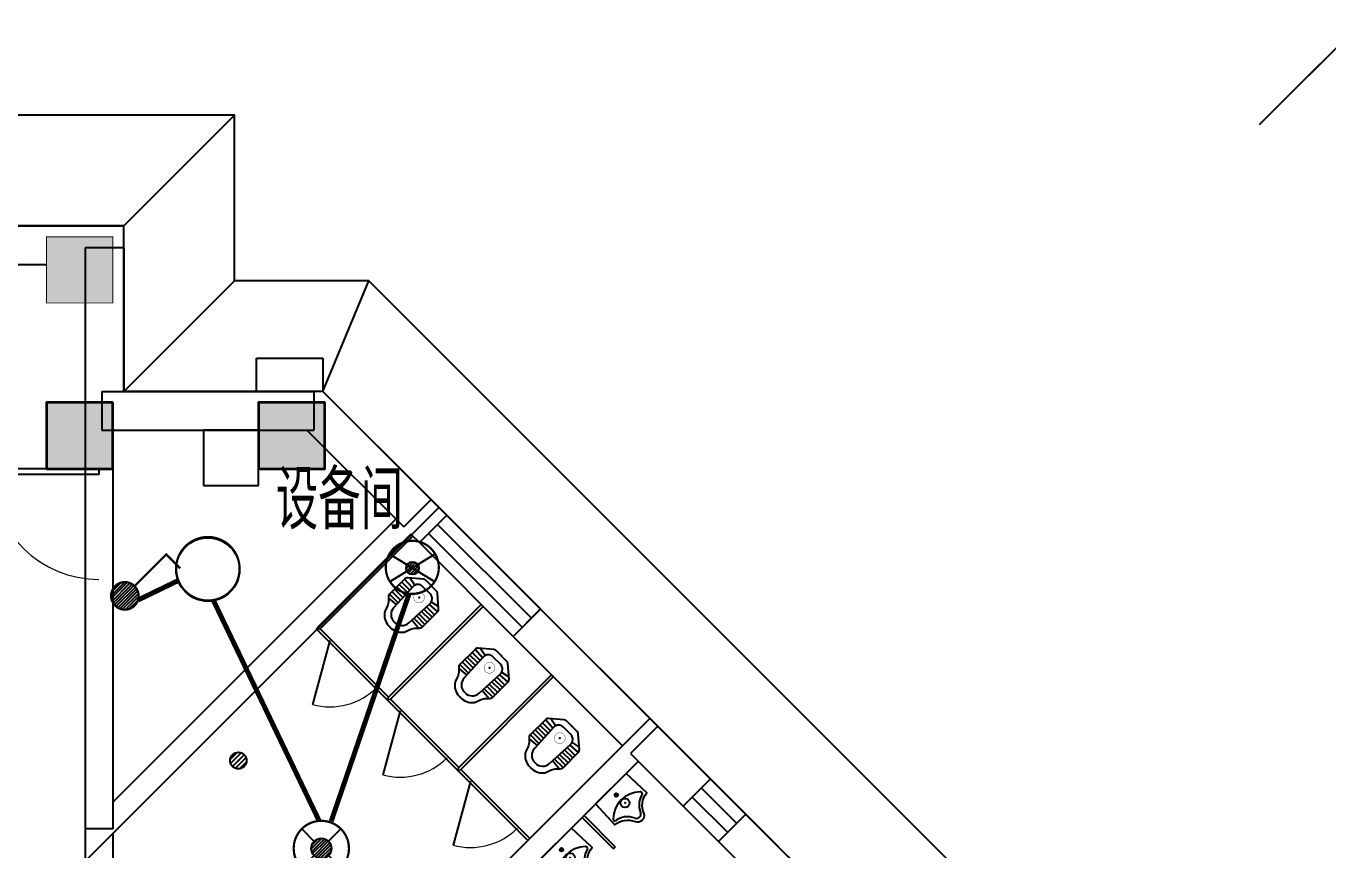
# Model space of a CAD drawing. Extents: x 815029915 to 815825525, y 579155098 to 579748855.
# Drawn here: x 815352839 to 815364617, y 579587735 to 579595190 of the extents above; entities that cross this region are included whole.
import ezdxf

# ---------------------------------------------------------------- set-up
doc = ezdxf.new("R2010")
doc.units = 0
doc.header["$LTSCALE"] = 100
doc.header["$MEASUREMENT"] = 0
for name, color, linetype in [('AXIS', 3, 'Continuous'), ('COLUMN', 9, 'Continuous'), ('DOOR_FIRE', 4, 'Continuous'), ('E-TEXT-PLAN-DER', 7, 'Continuous'), ('GROUND', 2, 'Continuous'), ('LATRINE', 6, 'Continuous'), ('LVTRY', 6, 'Continuous'), ('SPACE', 7, 'Continuous'), ('WALL', 9, 'Continuous'), ('WINDOW', 4, 'Continuous'), ('zm', 1, 'Continuous'), ('电-强电平面-线缆', 3, 'Continuous'), ('设备-动力', 3, 'Continuous'), ('设备-照明', 3, 'Continuous')]:
    doc.layers.add(name, color=color, linetype=linetype)
doc.layers.add('柱填充', color=9, linetype='Continuous', lineweight=18)
doc.layers.add('砼柱', color=2, linetype='Continuous', lineweight=35)
doc.styles.add('_TCH_DIM_T3', font='SIMPLEX', dxfattribs={"width": 0.705882, "bigfont": 'GBCBIG'})
doc.styles.add('_TCH_SPACE', font='SIMPLEX', dxfattribs={"height": 5, "bigfont": 'GBCBIG'})
doc.styles.add('_TEL_DIM', font='txt.shx', dxfattribs={"width": 0.6, "height": 3.5, "bigfont": 'hztxt.shx'})
doc.styles.add('IDQSTYLE', font='txt.shx', dxfattribs={"width": 0.7, "bigfont": 'hztxt.shx'})
doc.dimstyles.new('_TCH_ARCH-100', dxfattribs={"dimscale": 100, "dimtxt": 2.975, "dimasz": 1, "dimexe": 2.5, "dimexo": 3, "dimgap": 1, "dimtad": 1, "dimdec": 0, "dimzin": 0, "dimdsep": 46, "dimtxsty": '_TCH_DIM_T3', "dimblk": 'ARCHTICK', "dimcen": 0.09, "dimclrt": 7, "dimazin": 2, "dimtfac": 1, "dimtdec": 0, "dimtix": 1, "dimtmove": 2, "dimatfit": 3, "dimfxl": 0, "dimtolj": 1, "dimtzin": 0, "dimarcsym": 0})

# ---------------------------------------------------------------- blocks, each defined once
blk = doc.blocks.new('*X34')
at = {"color": 0, "linetype": 'Continuous'}
for p, q in [((292.89, 135.63), (293.52, 136.26)), ((292.95, 135.41), (293.73, 136.19)), ((293, 136.02), (293.13, 136.15)), ((293.08, 135.25), (293.89, 136.07)), ((293.25, 135.14), (294, 135.89)), ((293.49, 135.1), (294.04, 135.65))]:
    blk.add_line(p, q, dxfattribs=at)
blk = doc.blocks.new('HC000703')
at = {"color": 0, "linetype": 'Continuous', "const_width": 0.2}
blk.add_lwpolyline([(-2.4, 0.06, 1), (2.4, 0.06, 1)], format="xyb", close=True, dxfattribs=at)
for points in [[(-2.07, 1.27), (2.02, -1.23)], [(2.07, 1.27), (-2.02, -1.23)]]:
    blk.add_lwpolyline(points, dxfattribs=at)
at = {"color": 0, "linetype": 'Continuous'}
blk.add_circle((0.02, -0.01), 0.58, dxfattribs=at)
blk.add_arc((0, 0.06), 2.4, 224.6186, 315.1352, dxfattribs=at)
blk.add_blockref('*X34', (-293.44, -135.69), dxfattribs=at)
at = {"layer": 'E-TEXT-PLAN-DER', "color": 0, "style": 'IDQSTYLE', "width": 0.7}
blk.add_attdef('PSFHATT', (4.4, -2.34), '', height=2.5, dxfattribs=at)
blk = doc.blocks.new('*X32')
at = {"color": 0, "linetype": 'Continuous'}
for p, q in [((279.94, 223.09), (280.9, 224.05)), ((279.99, 222.85), (281.14, 224)), ((279.99, 223.42), (280.57, 224)), ((280.07, 222.66), (281.33, 223.91)), ((280.2, 222.5), (281.49, 223.79)), ((280.35, 222.37), (281.62, 223.64)), ((280.54, 222.27), (281.71, 223.45)), ((280.77, 222.22), (281.77, 223.22)), ((281.08, 222.24), (281.74, 222.91))]:
    blk.add_line(p, q, dxfattribs=at)
blk = doc.blocks.new('HC000061')
at = {"color": 0, "linetype": 'Continuous'}
for p, q in [((-0.66, 0.64), (-1.77, 1.76)), ((1.77, 1.77), (0.65, 0.65)), ((-0.66, -0.64), (-1.77, -1.76)), ((0.65, -0.65), (1.77, -1.77))]:
    blk.add_line(p, q, dxfattribs=at)
at = {"color": 0, "linetype": 'Continuous', "const_width": 0.2}
blk.add_lwpolyline([(1.77, -1.77, 0.198912), (2.5, 0, 0.198912), (1.77, 1.77, 0.198912), (0, 2.5, 0.198912), (-1.77, 1.77, 0.198912), (-2.5, 0, 0.198912), (-1.77, -1.77, 0.198912), (0, -2.5, 0.198912)], format="xyb", close=True, dxfattribs=at)
at = {"color": 0, "linetype": 'Continuous'}
blk.add_circle((0, 0), 0.915, dxfattribs=at)
blk.add_blockref('*X32', (-280.86, -223.13), dxfattribs=at)
at = {"layer": 'E-TEXT-PLAN-DER', "color": 0, "style": 'IDQSTYLE', "width": 0.7}
blk.add_attdef('PSFHATT', (4.5, -2.5), '', height=2.5, dxfattribs=at)
blk = doc.blocks.new('$TCHSYS$WIN2D')
for p, q in [((-0.5, 0.5), (0.5, 0.5)), ((-0.5, 0.5), (-0.5, -0.5)), ((0.5, 0.5), (0.5, -0.5)), ((0.5, 0.1667), (-0.5, 0.1667)), ((0.5, -0.1667), (-0.5, -0.1667)), ((-0.5, -0.5), (0.5, -0.5))]:
    blk.add_line(p, q)
blk = doc.blocks.new('$lvtry$00000171')
for p, q in [((-74, 11), (-11, 74)), ((-70, -27), (27, 70)), ((-53, -53), (53, 53)), ((-27, -70), (70, 27)), ((11, -74), (74, -11))]:
    blk.add_line(p, q)
blk.add_circle((0, 0), 75)
blk.add_point((0, 0))
blk = doc.blocks.new('$lvtry$00000227')
at = {"color": 0}
blk.add_line((-181, -234), (-181, -234), dxfattribs=at)
blk.add_lwpolyline([(53, -374, -0.307493), (205, -257), (195, 0), (-195, 0), (-205, -256, -0.265776), (-54, -366, 0.591279)], format="xyb", close=True, dxfattribs=at)
for centre, radius in [((-6, -75), 15.8), ((-1, -182), 40.3)]:
    blk.add_circle(centre, radius, dxfattribs=at)
for centre, radius, start, end in [((-161, -223), 22.7, 134.5857, 206.4573), ((-200, -412), 179, 22.2984, 83.8043), ((-5, -382), 245, 45.4143, 134.5857), ((153, -222), 20.3, 314.5857, 45.4143), ((1, -326), 39.6, 206.4354, 337.7034), ((199, -407), 174, 100.5676, 157.7034)]:
    blk.add_arc(centre, radius, start, end, dxfattribs=at)
for p in [(-6, -75), (-1, -182)]:
    blk.add_point(p, dxfattribs=at)
blk = doc.blocks.new('$TCHSYS$APDOOR2D')
blk.add_line((0.5, 0), (0, 0.866))
at = {"lineweight": 13}
blk.add_arc((0.5, 0), 1, 120, 180, dxfattribs=at)
blk = doc.blocks.new('$lvtry$00000205')
at = {"color": 0}
for p, q in [((-106, -103, 0), (-182, -88, 0)), ((48, -60, 0), (-48, -60, 0)), ((106, -103, 0), (182, -88, 0)), ((-109, -134, 0), (-210, -128, 0)), ((-107, -166, 0), (-210, -166, 0)), ((-106, -197, 0), (-210, -197, 0)), ((-104, -227, 0), (-210, -227, 0)), ((-109, -124, 0), (-97, -382, 0)), ((97, -382, 0), (109, -124, 0)), ((104, -227, 0), (210, -227, 0)), ((106, -197, 0), (210, -197, 0)), ((107, -166, 0), (210, -166, 0)), ((109, -134, 0), (210, -128, 0)), ((-103, -258, 0), (-210, -258, 0)), ((-101, -289, 0), (-210, -289, 0)), ((-100, -320, 0), (-210, -320, 0)), ((-191, -354, 0), (-99, -345, 0)), ((191, -354, 0), (99, -345, 0)), ((100, -320, 0), (210, -320, 0)), ((101, -289, 0), (210, -289, 0)), ((103, -258, 0), (210, -258, 0)), ((-4, -470, 0), (4, -470, 0))]:
    blk.add_line(p, q, dxfattribs=at)
at = {"color": 0, "elevation": 0}
blk.add_lwpolyline([(184, -360, -0.046574), (191, -354, 0.248797), (210, -318), (210, -128, 0.218491), (198, -101), (90, -9, 0.179479), (67, 0), (-67, 0, 0.179479), (-90, -9), (-198, -101, 0.218491), (-210, -128), (-210, -318, 0.248797), (-191, -354, -0.046574), (-184, -360, -0.139709), (-135, -448, 0.12003), (-120, -477, 0.218108), (-4, -530), (4, -530, 0.218108), (120, -477, 0.12003), (135, -448, -0.139709)], format="xyb", close=True, dxfattribs=at)
at = {"color": 0, "const_width": 3, "elevation": 0}
blk.add_lwpolyline([(49, -153, 1), (-49, -153, 1)], format="xyb", close=True, dxfattribs=at)
at = {"color": 0}
for centre, radius, start, end in [((-48, -121, 0), 61, 90, 182.693), ((48, -121, 0), 61, 357.307, 90), ((-4, -377, 0), 92.8, 182.693, 270), ((4, -377, 0), 92.8, 270, 357.307)]:
    blk.add_arc(centre, radius, start, end, dxfattribs=at)
for p in [(0, 0), (0, -153, 0)]:
    blk.add_point(p, dxfattribs=at)
blk = doc.blocks.new('$DorLib2D$00000001')
for p, q in [((0.45, 0.975), (0.5, 0.975)), ((0.45, 0), (0.45, 0.975)), ((0.5, 0), (0.5, 0.975)), ((0.5, 0), (0.45, 0))]:
    blk.add_line(p, q)
at = {"lineweight": 13}
blk.add_arc((0.475, 0), 0.975, 91.4693, 180, dxfattribs=at)
blk = doc.blocks.new('HC002037132031')
at = {"color": 0, "const_width": 0.2}
blk.add_lwpolyline([(-2.87, 0, 0.979319), (2.87, 0, 1.024784), (-2.87, 0, 0.915067)], format="xyb", dxfattribs=at)
at = {"color": 0}
blk.add_circle((0, 0), 2.87, dxfattribs=at)
for p in [(0, 2.87), (-2.87, 0), (2.87, 0)]:
    blk.add_point(p, dxfattribs=at)
at = {"color": 0, "style": '_TEL_DIM', "width": 0.7}
blk.add_attdef('PSFHATT', (2.99, -2.91), '', height=0.025, dxfattribs=at)
blk = doc.blocks.new('*X19')
at = {"color": 0, "linetype": 'Continuous'}
for p, q in [((262, 135.85), (263.24, 137.09)), ((262.02, 135.59), (263.5, 137.07)), ((262.05, 136.18), (262.91, 137.04)), ((262.09, 135.37), (263.71, 137)), ((262.18, 135.19), (263.9, 136.91)), ((262.3, 135.02), (264.07, 136.79)), ((262.44, 134.88), (264.21, 136.64)), ((262.61, 134.77), (264.32, 136.48)), ((262.8, 134.67), (264.42, 136.29)), ((263.02, 134.61), (264.48, 136.07)), ((263.28, 134.59), (264.5, 135.8)), ((263.62, 134.65), (264.44, 135.46))]:
    blk.add_line(p, q, dxfattribs=at)
blk = doc.blocks.new('HC000097')
at = {"color": 0, "linetype": 'Continuous', "const_width": 0.2}
blk.add_lwpolyline([(0.88, 2.13), (3.75, 5), (5, 3.75)], dxfattribs=at)
blk.add_lwpolyline([(0.88, 0.37, 0.198912), (1.25, 1.25, 0.198912), (0.88, 2.13, 0.198912), (0, 2.5, 0.198912), (-0.88, 2.13, 0.198912), (-1.25, 1.25, 0.198912), (-0.88, 0.37, 0.198912), (0, 0, 0.198912)], format="xyb", close=True, dxfattribs=at)
at = {"color": 0, "linetype": 'Continuous'}
blk.add_blockref('*X19', (-263.25, -134.59), dxfattribs=at)
at = {"layer": 'E-TEXT-PLAN-DER', "color": 0, "style": 'IDQSTYLE', "width": 0.7}
blk.add_attdef('PSFHATT', (7, 0), '', height=2.5, dxfattribs=at)
blk = doc.blocks.new('_ArchTick')
at = {"color": 0, "linetype": 'ByBlock', "const_width": 0.4}
blk.add_lwpolyline([(-0.5, -0.5), (0.5, 0.5)], dxfattribs=at)
blk = doc.blocks.new('*D291')
at = {"layer": 'AXIS', "color": 0, "lineweight": -2, "transparency": 16777216}
for p, q in [((815361241, 579597482), (815363539, 579599780)), ((815363362, 579599603), (815400839, 579562127)), ((815398718, 579560005), (815401016, 579562303))]:
    blk.add_line(p, q, dxfattribs=at)
at = {"layer": 'Defpoints', "color": 0, "transparency": 16777216}
for p in [(815361029, 579597270), (815400839, 579562127), (815398505, 579559793)]:
    blk.add_point(p, dxfattribs=at)
at = {"layer": 'AXIS', "color": 0, "lineweight": -2, "transparency": 16777216, "xscale": 100, "yscale": 100, "zscale": 100}
for p, rotation in [((815363362, 579599603), 135.0000000001822), ((815400839, 579562127), 315.0000000001822)]:
    blk.add_blockref('_ArchTick', p, dxfattribs=dict(at, rotation=rotation))
at = {"layer": 'AXIS', "color": 7, "transparency": 16777216, "insert": (815382276, 579581041), "char_height": 297.5, "attachment_point": 5, "rotation": 315, "style": '_TCH_DIM_T3'}
blk.add_mtext('\\A1;53000', dxfattribs=at)
blk = doc.blocks.new('*D293')
at = {"layer": 'AXIS', "color": 0, "lineweight": -2, "transparency": 16777216}
for p, q in [((815362160, 579596563), (815363892, 579598295)), ((815363716, 579598118), (815365766, 579596068)), ((815364211, 579594512), (815365943, 579596245))]:
    blk.add_line(p, q, dxfattribs=at)
at = {"layer": 'Defpoints', "color": 0, "transparency": 16777216}
for p in [(815361948, 579596351), (815365766, 579596068), (815363999, 579594300)]:
    blk.add_point(p, dxfattribs=at)
at = {"layer": 'AXIS', "color": 0, "lineweight": -2, "transparency": 16777216, "xscale": 100, "yscale": 100, "zscale": 100}
for p, rotation in [((815363716, 579598118), 135), ((815365766, 579596068), 315)]:
    blk.add_blockref('_ArchTick', p, dxfattribs=dict(at, rotation=rotation))
at = {"layer": 'AXIS', "color": 7, "transparency": 16777216, "insert": (815364917, 579597269), "char_height": 297.5, "attachment_point": 5, "rotation": 315, "style": '_TCH_DIM_T3'}
blk.add_mtext('\\A1;2900', dxfattribs=at)
blk = doc.blocks.new('*D294')
at = {"layer": 'AXIS', "color": 0, "lineweight": -2, "transparency": 16777216}
for p, q in [((815364211, 579594512), (815365943, 579596245)), ((815365766, 579596068), (815367039, 579594795)), ((815365483, 579593239), (815367216, 579594972))]:
    blk.add_line(p, q, dxfattribs=at)
at = {"layer": 'Defpoints', "color": 0, "transparency": 16777216}
for p in [(815367039, 579594795), (815363999, 579594300), (815365271, 579593027)]:
    blk.add_point(p, dxfattribs=at)
at = {"layer": 'AXIS', "color": 0, "lineweight": -2, "transparency": 16777216, "xscale": 100, "yscale": 100, "zscale": 100}
for p, rotation in [((815365766, 579596068), 135), ((815367039, 579594795), 315)]:
    blk.add_blockref('_ArchTick', p, dxfattribs=dict(at, rotation=rotation))
at = {"layer": 'AXIS', "color": 7, "transparency": 16777216, "insert": (815366579, 579595607), "char_height": 297.5, "attachment_point": 5, "rotation": 315, "style": '_TCH_DIM_T3'}
blk.add_mtext('\\A1;1800', dxfattribs=at)

msp = doc.modelspace()

# ---------------------------------------------------------------- hatches: boundary and pattern name
at = {"layer": 'zm'}
msp.add_hatch(color=1, dxfattribs=at).paths.add_polyline_path([(815353623.5, 579593283.7), (815353023.5, 579593283.7), (815353023.5, 579592683.7), (815353623.5, 579592683.7)])
at = {"layer": '柱填充', "lineweight": 18}
for points in [[(815353623.5, 579591783.7), (815353023.5, 579591783.7), (815353023.5, 579591183.7), (815353623.5, 579591183.7)], [(815355543.5, 579591783.7), (815354943.5, 579591783.7), (815354943.5, 579591183.7), (815355543.5, 579591183.7)]]:
    msp.add_hatch(color=250, dxfattribs=at).paths.add_polyline_path(points)

# ---------------------------------------------------------------- linework, layer by layer
for p, q in [((815353723.5, 579593383.7), (815338423.5, 579593383.7)), ((815353723.5, 579591883.7), (815353723.5, 579593383.7)), ((815354925.4, 579591883.7), (815354925.4, 579592183.7)), ((815354925.4, 579592183.7), (815355525.4, 579592183.7)), ((815355525.4, 579592183.7), (815355525.4, 579591883.7)), ((815355525.4, 579591883.7), (815353723.5, 579591883.7)), ((815363927.9, 579583481.2), (815355525.4, 579591883.7)), ((815354943.5, 579591533.7), (815354443.5, 579591533.7)), ((815354443.5, 579591533.7), (815354443.5, 579591033.7)), ((815354943.5, 579591033.7), (815354943.5, 579591533.7)), ((815354443.5, 579591033.7), (815354943.5, 579591033.7))]:
    msp.add_line(p, q)
at = {"layer": 'AXIS'}
msp.add_line((815363998.6, 579594300), (815366827, 579597128.4), dxfattribs=at)
at = {"layer": 'COLUMN'}
for points in [[(815353023.5, 579591183.7), (815353623.5, 579591183.7), (815353623.5, 579591783.7), (815353023.5, 579591783.7)], [(815354943.5, 579591183.7), (815355543.5, 579591183.7), (815355543.5, 579591783.7), (815354943.5, 579591783.7)]]:
    msp.add_lwpolyline(points, close=True, dxfattribs=at)
at = {"layer": 'DOOR_FIRE'}
for p, q in [((815353373.5, 579591183.7), (815353373.5, 579590183.7)), ((815353623.5, 579591183.7), (815353623.5, 579590183.7))]:
    msp.add_line(p, q, dxfattribs=at)
at = {"layer": 'GROUND'}
for p, q in [((815353723.5, 579593383.7), (815354723.5, 579594383.7)), ((815353723.5, 579591883.7), (815354723.5, 579592883.7)), ((815355525.4, 579591883.7), (815355939.6, 579592883.7))]:
    msp.add_line(p, q, dxfattribs=at)
for points in [[(815354723.5, 579569283.7), (815354723.5, 579573310.9), (815373898.1, 579554136.3), (815371564.6, 579551802.8), (815381746.9, 579541620.5), (815391929.3, 579551802.8), (815387898.8, 579555833.4), (815394050.6, 579561985.2), (815367534.1, 579588501.7), (815363927.9, 579584895.4), (815355939.6, 579592883.7), (815354723.5, 579592883.7), (815354723.5, 579594383.7), (815339423.5, 579594383.7)], [(815353723.5, 579569283.7), (815353723.5, 579575725.1), (815375312.3, 579554136.3), (815372978.8, 579551802.8), (815381746.9, 579543034.7), (815390515.1, 579551802.8), (815386484.6, 579555833.4), (815392636.4, 579561985.2), (815367534.1, 579587087.5), (815363927.9, 579583481.2), (815355525.4, 579591883.7), (815353723.5, 579591883.7), (815353723.5, 579593383.7), (815338423.5, 579593383.7)]]:
    msp.add_lwpolyline(points, dxfattribs=at)
at = {"layer": 'LATRINE'}
for p, q in [((815356320.8, 579590593.4), (815355472.2, 579589744.8)), ((815356338.4, 579590575.7), (815355489.9, 579589727.1)), ((815356338.4, 579590575.7), (815356320.8, 579590593.4)), ((815356957, 579589957.1), (815356108.5, 579589108.6)), ((815356974.7, 579589939.4), (815356126.2, 579589090.9)), ((815356974.7, 579589939.4), (815356957, 579589957.1)), ((815355489.9, 579589727.1), (815355472.2, 579589744.8)), ((815356108.5, 579589090.9), (815355463.4, 579589736)), ((815356117.3, 579589117.4), (815355498.7, 579589736)), ((815357593.3, 579589320.8), (815356744.7, 579588472.3)), ((815357610.9, 579589303.2), (815356762.4, 579588454.6)), ((815357610.9, 579589303.2), (815357593.3, 579589320.8)), ((815356744.7, 579588454.6), (815356099.6, 579589099.7)), ((815356126.2, 579589090.9), (815356108.5, 579589108.6)), ((815356753.6, 579588481.1), (815356135, 579589099.7)), ((815357378.3, 579587821.1), (815356735.9, 579588463.5)), ((815356762.4, 579588454.6), (815356744.7, 579588472.3)), ((815357396, 579587838.8), (815356771.3, 579588463.5)), ((815357869.3, 579588029.2), (815358152.1, 579587746.4)), ((815357886.9, 579588046.9), (815358169.8, 579587764.1)), ((815358169.8, 579587764.1), (815358152.1, 579587746.4))]:
    msp.add_line(p, q, dxfattribs=at)
at = {"layer": 'WALL'}
for p, q in [((815352323.7, 579593383.7), (815353723.5, 579593383.7)), ((815353373.5, 579593183.7), (815353373.5, 579591683.7)), ((815353723.5, 579593183.7), (815353723.5, 579591883.7)), ((815352323.7, 579593033.7), (815353023.5, 579593033.7)), ((815353373.5, 579591883.7), (815353373.5, 579587926.1)), ((815353523.5, 579591883.7), (815355442.6, 579591883.7)), ((815353523.5, 579591883.7), (815353523.5, 579591533.7)), ((815355442.6, 579591883.7), (815355442.6, 579591533.7)), ((815355525.4, 579591883.7), (815356503.2, 579590905.8)), ((815353523.5, 579591533.7), (815355442.6, 579591533.7)), ((815353623.5, 579591533.7), (815353623.5, 579587926.1)), ((815355380.4, 579591533.7), (815356255.7, 579590658.4)), ((815356573.9, 579590835.1), (815353373.5, 579587634.7)), ((815356503.2, 579590905.8), (815356255.7, 579590658.4)), ((815356503.2, 579590905.8), (815356645.1, 579590764)), ((815356185, 579590729.1), (815353623.5, 579588167.5)), ((815356326.5, 579590587.7), (815356397.6, 579590516.5)), ((815357493.6, 579589915.4), (815358553.8, 579588855.2)), ((815357246.1, 579589668), (815358235.6, 579588678.5)), ((815358483.1, 579588926), (815356680.1, 579587122.9)), ((815358553.8, 579588855.2), (815358306.4, 579588607.8)), ((815358553.8, 579588855.2), (815359031.1, 579588377.9)), ((815358306.4, 579588607.8), (815358783.6, 579588130.5)), ((815358377.1, 579588537), (815356963, 579587122.9)), ((815359349.3, 579588059.7), (815360657.5, 579586751.6)), ((815353373.5, 579587926.1), (815353373.5, 579587483.7)), ((815353623.5, 579587926.1), (815353373.5, 579587926.1)), ((815353623.5, 579587884.7), (815353623.5, 579587483.7)), ((815359101.8, 579587812.3), (815359367.5, 579587546.6))]:
    msp.add_line(p, q, dxfattribs=at)
for points in [[(815356645.1, 579590764), (815356397.6, 579590516.5)], [(815357493.6, 579589915.4), (815357246.1, 579589668)], [(815359031.1, 579588377.9), (815358783.6, 579588130.5)], [(815359349.3, 579588059.7), (815359101.8, 579587812.3)]]:
    msp.add_lwpolyline(points, dxfattribs=at)
at = {"layer": 'zm', "color": 1}
msp.add_line((815353723.5, 579593183.7), (815353373.5, 579593183.7), dxfattribs=at)
at = {"layer": 'zm', "color": 1, "const_width": 8}
for points in [[(815353023.5, 579592683.7), (815353623.5, 579592683.7), (815353623.5, 579593283.7), (815353023.5, 579593283.7)], [(815353623.5, 579593283.7), (815353023.5, 579593283.7), (815353023.5, 579592683.7), (815353623.5, 579592683.7)]]:
    msp.add_lwpolyline(points, close=True, dxfattribs=at)
at = {"layer": '电-强电平面-线缆', "color": 1, "linetype": 'Continuous', "const_width": 45}
for points in [[(815353852.3, 579589996.6), (815354215.7, 579590172.7)], [(815354535.2, 579589991.2), (815355490.9, 579587998.1)], [(815355599.7, 579587995.2), (815356303.7, 579590051.3)]]:
    msp.add_lwpolyline(points, dxfattribs=at)
at = {"layer": '砼柱', "color": 3, "lineweight": 35}
for points in [[(815353623.5, 579591783.7), (815353023.5, 579591783.7), (815353023.5, 579591183.7), (815353623.5, 579591183.7)], [(815355543.5, 579591783.7), (815354943.5, 579591783.7), (815354943.5, 579591183.7), (815355543.5, 579591183.7)]]:
    msp.add_lwpolyline(points, close=True, dxfattribs=at)

# ---------------------------------------------------------------- block references
at = {"layer": 'DOOR_FIRE', "xscale": -1000, "yscale": -1000, "zscale": 1000, "rotation": 270.0000000000008}
msp.add_blockref('$DorLib2D$00000001', (815353498.5, 579590683.7), dxfattribs=at)
at = {"layer": 'LATRINE', "xscale": 600, "yscale": 600, "zscale": 600, "rotation": 135}
for p in [(815355799.2, 579589417.9), (815356435.5, 579588781.6), (815357071.7, 579588145.3)]:
    msp.add_blockref('$TCHSYS$APDOOR2D', p, dxfattribs=at)
at = {"layer": 'LVTRY'}
for name, p, rotation in [('$lvtry$00000205', (815356503.2, 579590128), 315), ('$lvtry$00000205', (815357139.6, 579589491.6), 315), ('$lvtry$00000205', (815357776, 579588855.2), 315), ('$lvtry$00000227', (815358129.6, 579588289.6), 45), ('$lvtry$00000227', (815357634.6, 579587794.6), 45)]:
    msp.add_blockref(name, p, dxfattribs=dict(at, rotation=rotation))
msp.add_blockref('$lvtry$00000171', (815354759.7, 579588543.8), dxfattribs=at)
at = {"layer": 'WINDOW', "yscale": -350, "rotation": 315.0000000000008}
for p, xscale, zscale in [((815356945.6, 579590216), 1200.000000030537, 1200.000000030537), ((815359066.5, 579588095.1), 449.9999998850108, 449.9999998850108)]:
    msp.add_blockref('$TCHSYS$WIN2D', p, dxfattribs=dict(at, xscale=xscale, zscale=zscale))
at = {"layer": '设备-动力', "xscale": 100, "yscale": 100, "zscale": 100}
msp.add_blockref('HC000703', (815356333.2, 579590286.3, 0), dxfattribs=at)
at = {"layer": '设备-照明', "xscale": 100, "yscale": 100, "zscale": 100}
for name, p in [('HC002037132031', (815354484, 579590273.1)), ('HC000097', (815353733.1, 579589909.2)), ('HC000061', (815355510.4, 579587748.9))]:
    msp.add_blockref(name, p, dxfattribs=at)

# ---------------------------------------------------------------- texts
at = {"layer": 'SPACE', "style": '_TCH_SPACE'}
msp.add_text('设备间', height=533.33, dxfattribs=at).set_placement((815355098.1, 579590635.3))

# ---------------------------------------------------------------- dimensions: what is measured, and where the dimension line sits
at = {"layer": 'AXIS'}
for p1, p2, distance, picture, middle in [((815361028.7, 579597269.8), (815398505.4, 579559793.2), 3300, '*D291', (815382276.4, 579581040.8)), ((815361948, 579596350.6), (815363998.6, 579594300), 2500, '*D293', (815364916.9, 579597268.9)), ((815363998.6, 579594300), (815365271.4, 579593027.2), 2500, '*D294', (815366578.6, 579595607.2))]:
    dim = msp.add_aligned_dim(p1=p1, p2=p2, distance=distance, dimstyle='_TCH_ARCH-100', dxfattribs=at)
    dim.commit()
    dim.dimension.update_dxf_attribs({"geometry": picture, "text_midpoint": middle})

doc.saveas('drawing.dxf')
